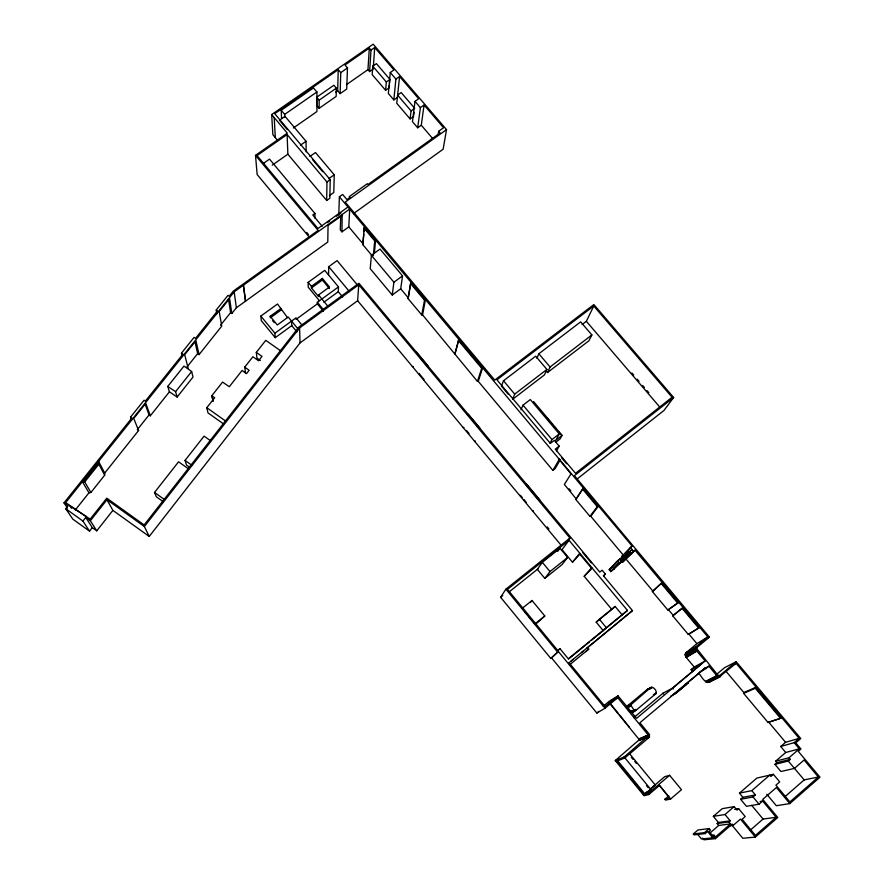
<?xml version="1.0" encoding="UTF-8"?>
<svg xmlns="http://www.w3.org/2000/svg" width="884" height="884" viewBox="0 0 884 884"><rect width="100%" height="100%" fill="white"/><g stroke="black" fill="none" stroke-linecap="round" stroke-linejoin="round"><path stroke-width="1.33" d="M281.576 118.522L281.2 110.29L313.455 87.914L316.914 91.991L316.914 111.561L293.322 128.014M323.411 311.201L317.356 303.864L317.356 302.306L338.484 286.913L324.726 270.371L308.14 282.383L308.207 287.201L319.29 300.593M311.422 286.361L322.373 278.427L329.489 287.002L318.549 294.958L318.538 296.538L311.444 287.963L311.422 286.361L308.14 282.383M319.135 108.301L319.168 100.146L316.682 97.218L333.876 85.251L336.351 88.179L336.152 96.433L319.135 108.301L316.682 105.395L316.682 97.218M650.425 788.882L664.591 776.76L669.608 775.29L681.487 789.71L670.636 798.992L659.508 785.445L648.823 794.539L644.082 795.744L615.264 760.549L624.016 757.091L648.712 735.632L617.739 697.664L613.485 700.216M648.403 689.387L647.011 689.608L627.618 705.775C625.43 709.62 633.662 715.863 635.751 709.366M630.679 704.957L650.779 687.454C653.486 686.249 657.574 691.189 655.906 693.642L636.303 710.029C632.027 711.985 631.784 700.504 627.132 706.736M609.242 702.769L639.298 739.687L615.264 760.549M329.456 288.604L322.351 280.04L322.373 278.427M371.004 50.068L374.694 47.504L373.192 69.074L369.6 71.571L371.004 50.068L369.324 48.112L344.97 64.996L347.489 67.957L346.694 89.074L340.13 93.66L340.76 72.632L338.229 69.67L274.747 113.693L330.207 179.684L329.854 198.226L326.682 200.491L326.958 182.005L287.101 134.556L257.045 155.54L317.964 228.536L347.976 207.022M88.964 492.808L90.908 492.476L104.666 475.205L104.699 473.062L98.909 462.001L82.731 482.244L88.964 492.808L75.295 509.98M104.666 475.205L98.875 464.199L98.909 462.001M328.55 274.968L328.715 266.681L337.091 260.614L357.843 285.51M309.886 156.479L315.489 152.534L334.229 174.8L333.787 192.524L329.423 195.629M340.13 93.66L337.677 90.765L338.229 69.67M603.264 706.25L609.54 701.034L618.049 695.874L636.579 718.338L705.123 660.967L696.636 650.801L695.885 648.027L696.349 646.48L707.819 636.911L634.988 550.179L622.347 562.368L622.601 561.097L621.695 560.014M338.782 214.922L339.379 196.789L342.638 194.469L346.926 199.574L349.92 197.441L349.235 196.635L367.346 183.695L368.02 184.491L440.11 132.931L438.685 131.263L443.591 127.76L424.077 105.03L420.397 107.638L417.69 127.782L412.441 121.649L415.005 101.351L418.684 98.754L399.59 76.499L395.899 79.085L393.844 99.914L397.435 97.384M705.123 660.967L694.249 667.055L686.017 657.177L685.299 654.48L685.741 652.967L696.912 643.651L707.819 636.911M340.782 215.597L340.263 229.851L341.942 231.851L348.815 226.901L349.699 209.077L234.149 291.842L65.659 502.609L90.157 519.162L106.787 498.178L144.147 524.963L298.858 327.091L358.937 283.278L599.794 572.103L602.148 570.202L605.396 574.103L603.617 575.981M342.661 296.925L338.307 291.698L338.484 286.913M341.942 231.851L342.163 214.536M369.6 71.571L367.954 69.659L369.324 48.112M389.634 83.008L389.954 79.45L376.407 63.637L372.772 66.167L372.197 74.61L385.601 90.29L389.192 87.759L389.413 85.383M357.633 300.726L358.76 284.736L299.566 327.953L144.368 526.533L149.219 536.455L300.041 342.915L357.633 300.726L561.196 545.351M372.363 256.006L362.838 244.647L364.296 227.42L375.534 240.802L374.407 252.946M362.838 244.647L363.788 234.304M363.987 231.553L364.296 227.42M385.601 90.29L386.33 81.991L372.772 66.167M371.391 255.354L370.219 268.703L392.242 295.035L400.706 288.814L402.54 275.885L380.032 249.067L371.391 255.354L393.899 282.228L392.242 295.035M373.346 255.697L374.694 240.857L364.042 228.16M374.694 47.504L393.944 69.935L390.264 72.51L388.352 93.494L393.844 99.914M399.59 76.499L396.728 103.284L410.088 118.909L413.679 116.356M410.088 118.909L411.071 110.887L397.568 95.118L401.192 92.566L414.707 108.323M413.856 115.019L414.187 112.334M417.69 127.782L421.281 125.23L424.077 105.03M422.574 314.914L421.767 314.958L408.121 298.67L410.751 282.747L425.348 300.129L422.574 314.914L477.448 381.402L478.255 381.347L552.876 470.376L555.152 468.597L560.246 459.846M408.121 298.67L410.751 282.747M438.044 135.186L438.685 131.263M277.874 140.678L272.869 134.7L271.675 114.566L373.181 44.2L446.531 129.617L443.127 149.23L353.423 213.652M421.767 314.958L424.519 300.184L410.507 283.499M743.621 693.354L755.301 688.282L755.511 687.454L781.257 718.084L768.019 722.449L743.621 693.354L743.831 692.548L755.511 687.454M454.818 354.396L458.697 339.832L482.52 368.208L478.255 381.347M455.05 353.655L458.697 339.832M670.868 696.006L675.674 693.531L688.161 683.056L688.293 682.116M672.724 615.839L682.603 607.894L699.233 627.695L688.282 634.414L672.724 615.839L682.603 607.894M652.381 591.562L661.685 582.976L678.227 602.678L667.851 610.026L652.381 591.562L661.685 582.976M575.816 499.493L582.987 488.554L598.114 506.565L590.766 516.289L589.948 516.344L575.816 499.493L583.363 488.001L339.379 196.789M532.953 511.405L533.185 510.632M540.002 501.316L540.246 500.532L526.422 483.946L525.571 484.012L528.113 487.062M474.741 441.459L474.984 440.696M477.448 381.402L481.692 368.263L458.453 340.594M427.812 366.772L428.066 366.009L416.265 351.854L415.425 351.909M423.745 380.175L423.988 379.424L419.027 373.457M508.3 394.297L501.46 386.164L503.482 380.772L535.693 356.175L546.909 369.424L544.433 374.915L512.565 399.369L514.709 394.12L546.909 369.424M536.942 358.285L538.853 353.766L580.666 321.853L591.86 334.948L588.921 340.771L547.55 372.518L545.848 370.507M521.007 409.789L523.03 405.148L530.301 399.557L559.24 433.911L555.76 440.298L562.08 435.37L533.582 401.524M547.55 372.518L550.069 367.004L591.86 334.948M582.103 324.561L586.357 321.301L593.75 306.008L672.083 397.281L669.685 400.529M550.025 443.216L551.97 439.58L559.24 433.911M562.08 435.37L560.169 438.84L556.047 442.055M556.533 450.851L559.174 446.122L554.334 440.365L550.4 443.425L496.941 379.811L593.75 306.008M552.876 470.376L559.517 458.895M688.293 682.923L685.034 684.581M616.004 761.444L624.767 758.019L649.442 737.123L649.464 734.372L639.883 722.725L705.366 667.84L705.996 668.591L708.88 666.182L717.046 675.951L719.388 676.835L736.085 663.309L799.158 738.35L794.163 742.659L780.705 746.494L785.721 752.483L799.335 748.825L794.163 742.659M617.739 697.664L605.01 708.239L558.345 651.486L550.831 658.469L500.598 597.275L505.891 589.175L569.959 538.058L358.76 284.736M542.345 562.323L537.339 569.362L544.82 578.401L562.069 564.578L567.627 557.45L559.981 548.257L542.345 562.323L550.003 571.572L544.82 578.401M557.671 551.395L559.981 548.257M446.531 129.617L345.213 202.105L494.753 380.109L593.871 304.56L673.63 397.469L664.006 410.441L577.02 479.073M568.412 540.146L569.959 538.058M622.226 614.966L615.109 606.424L599.363 619.264L606.479 627.85L627.485 610.435L569.009 540.268L562.025 549.638L572.5 562.224L580.401 553.539M589.948 516.344L597.275 506.631L598.114 506.565M530.411 602.556L532.013 600.479L544.798 615.993L535.439 624.424M189.795 467.393L186.524 465.072L185.054 460.409L204.071 436.143L210.657 440.818M245.487 372.739L244.702 367.147L252.868 356.76L258.57 360.76L262.007 356.374L256.305 352.384L265.764 340.351L280.913 350.97M162.988 501.515L156.346 496.775L154.523 492.454L178.568 461.802L188.601 468.94M212.989 401.027L211.828 395.712L222.569 382.076L229.31 386.717L242.105 370.451L246.503 373.667L249.155 370.286L244.702 367.147M223.519 423.889L208.005 412.916L206.79 407.723L214.668 397.712L211.828 395.712M89.516 531.151L92.29 527.638L85.781 517.46L82.919 521.063L89.516 531.151L72.82 519.14L65.736 508.709L68.079 505.781L64.002 502.852L131.871 417.977L130.6 417.071L144.081 400.22L145.352 401.126L182.922 354.152L181.474 353.136L194.082 337.368L195.53 338.384L217.497 310.914L216.237 310.03L227.973 295.367L229.232 296.239L233.343 291.09L318.141 230.404L255.509 155.341L287.3 133.164L271.675 114.566M96.743 530.842L112.887 510.388L106.997 499.736L90.356 520.742L96.743 530.842L92.29 527.638M177.143 397.038L193.01 377.059L191.64 371.501L183.971 366.087L167.772 386.396L169.419 391.822L177.143 397.038L175.584 391.678L167.772 386.396M186.734 367.324L197.651 353.611L195.055 342.152M144.987 403.679L149.053 414.939L137.329 429.646L138.578 430.53L104.699 473.062M220.503 325.29L230.602 312.616L228.525 299.002M149.053 414.939L150.302 415.812L169.419 391.822M197.651 353.611L199.066 354.606L221.729 326.152L219.21 311.499L229.575 298.516L231.829 313.477L236.393 307.743L327.776 242.05L328.063 225.475L342.594 215.055M175.584 391.678L191.64 371.501M82.731 482.244L84.72 481.913L98.875 464.199M572.5 562.224L579.418 553.66L591.44 568.103L584.202 576.291L611.794 609.452L596.203 622.159L603.242 630.646L591.683 640.093M592.147 568.114L584.202 576.291M626.723 555.914L613.927 569.174L610.623 571.55L609.297 569.605L617.629 560.799L620.69 558.323L620.292 559.439L631.994 549.494L627.64 554.047M583.363 488.001L632.093 546.014L621.64 556.622L623.386 555.207L590.766 516.289M609.264 569.926L617.629 560.799M625.132 553.362L632.093 546.014M620.69 558.323L609.297 569.605M622.568 558.765L629.485 551.528M610.623 571.55L619.176 562.655L610.943 571.583M620.811 560.058L621.22 560.544L630.568 552.82L631.032 553.373M621.22 560.544L630.568 552.82M622.347 562.368L634.988 550.179M558.014 650.514L559.97 648.668L568.313 658.812L627.485 610.435M550.831 658.469L558.345 651.486M596.203 622.159L599.363 619.264M611.794 609.452L615.109 606.424M776.881 762.715L775.622 761.212L788.97 757.798L790.263 759.334L776.881 762.715L774.959 764.373L780.926 771.511L794.451 768.395L804.097 760.008L818.374 777.025L789.876 801.921L775.909 785.158L779.688 781.876L773.378 774.307L756.87 778.064L739.444 793.136L742.903 797.302L755.389 794.915L751.82 790.627L739.444 793.136M766.804 794.263L776.34 805.722L789.799 803.589L819.998 777.202L798.274 751.323L800.948 749.002L795.777 742.847L800.76 738.538L736.184 661.707L724.46 667.763L716.04 674.846M760.118 801.49L762.66 801.048L776.163 817.291L755.444 835.402L742.096 819.258L745.201 816.562L738.704 808.716L734.692 809.379M731.753 824.894L742.803 838.275L755.356 837.082L777.787 817.468L762.748 799.368L776.395 787.511L789.799 803.589M784.649 796.937L804.175 779.898L818.374 777.025M749.952 830.474L763.058 819.037L776.163 817.291M728.913 821.921L730.538 823.888L718.703 825.457L717.134 823.545L728.913 821.921L730.195 820.816L725.002 814.529L713.344 816.352L718.383 822.463L730.195 820.816M730.538 823.888L715.499 836.96L714.029 835.181L712.924 836.142L709.034 831.402L710.504 830.12L709.2 828.551L697.962 829.977L693.354 833.966L694.095 834.883L705.233 833.59L707.631 831.512L712.824 837.833L713.929 836.872L715.399 838.651L732.184 824.076L733.245 825.358L740.461 819.081L755.356 837.082M742.903 797.302L740.615 799.291L746.439 806.319L759.036 804.197L762.66 801.048M603.242 630.646L605.673 628.546M775.622 761.212L785.721 752.483M713.344 816.352L722.239 808.672L734.14 806.606L737.057 810.142L738.704 808.716M788.97 757.798L799.335 748.825M751.82 790.627L769.721 775.135L770.848 776.495L773.378 774.307M725.002 814.529L734.14 806.606M693.354 833.966L704.471 832.651L709.2 828.551M774.959 764.373L788.296 761.047L790.263 759.334M717.134 823.545L718.383 822.463M709.918 833.082L718.703 825.457M740.615 799.291L753.035 796.959L755.389 794.915M780.705 746.494L785.567 742.306L799.158 738.35M670.636 798.992L665.586 800.13L664.845 799.235L668.79 795.865M647.397 791.456L643.375 794.882L648.071 793.622L669.608 775.29M624.237 757.058L650.911 789.578L645.254 794.396L617.717 760.781M605.396 574.103L603.407 575.705L632.502 610.601L586.578 648.458M585.672 651.663L588.733 649.088L587.495 647.596M736.184 661.707L719.963 675.354L717.863 675.188L697.078 649.077L697.277 647.221L709.421 637.099L574.412 475.658L673.63 397.469M711.366 680.26C706.504 686.99 701.299 675.973 698.758 673.155M633.784 717.642L662.978 693.222L672.481 688.128L701.332 663.983L691.1 669.696L692.702 671.608M691.1 669.696L694.249 667.055M629.154 726.968L619.695 715.112M685.487 684.26L685.918 684.78L676.868 692.36L673.63 694.039M551.55 657.873L596.855 713.056L598.921 711.344M618.049 695.874L605.131 706.603L568.953 662.602M569.373 665.022L588.733 649.088M568.589 658.989L589.584 641.817M568.953 662.779L632.502 610.601M571.208 661.033L573.252 659.365M581.407 652.69L583.44 651.022M559.97 648.668L557.738 650.48L507.493 589.363L569.009 540.268M617.783 560.986L619.176 562.655M620.999 558.699L629.64 551.715M621.772 559.285L626.502 555.351M617.982 564.025L622.391 560.357L621.927 559.804M622.601 561.097L613.485 568.633L613.927 569.174M544.798 615.993L534.975 623.916L533.273 621.839M522.19 608.369L532.013 600.479M550.003 571.572L567.627 557.45M500.598 597.275L502.753 595.551M508.565 592.346L538.179 568.688M672.083 397.281L575.539 473.338L555.251 449.194L559.174 446.122M667.851 610.026L678.227 602.678M501.46 386.164L502.289 385.523M393.899 282.228L402.54 275.885M291.554 321.091L291.764 325.621L275.244 337.666L274.902 333.213L296.018 317.842L302.096 325.235M296.074 319.367L317.356 303.864M323.82 302.251L338.307 291.698M275.244 337.666L261.299 320.649L260.846 316.074L277.51 304.008L287.521 317.61M281.2 309.93L270.316 317.831L270.184 316.295L281.101 308.383M311.444 287.963L322.351 280.04M327.456 222.613L329.699 221.011M336.406 216.204L340.87 213M263.244 163.507L269.51 159.12L314.914 213.464L312.77 215L322.185 226.271M411.071 110.887L413.8 108.964M328.627 178.778L334.229 174.8M326.958 182.005L330.207 179.684M386.33 81.991L389.954 79.45M300.416 145.208L306.019 141.274L285.035 116.345L279.432 120.235L287.3 129.594M272.25 165.175L287.886 154.203L287.101 134.556M319.168 100.146L336.351 88.179M335.677 92.146L337.677 90.765M346.495 84.621L367.954 69.659M340.76 72.632L347.489 67.957M284.77 117.13L284.659 114.401L316.914 91.991M688.282 634.414L699.233 627.695M706.128 639.121L709.421 637.099M685.741 652.967L696.349 646.48M685.575 653.32L696.172 646.845M685.443 653.696L696.039 647.232M685.343 654.083L695.94 647.629M685.299 654.48L695.885 648.027M685.277 654.878L695.874 648.447M685.31 655.287L695.907 648.856M685.376 655.685L695.973 649.265M685.476 656.072L696.084 649.674M685.619 656.458L696.227 650.071M685.807 656.823L696.415 650.447M686.017 657.177L696.636 650.801M686.271 657.508L696.89 651.143M596.855 713.056L605.01 708.239M647.011 689.608L651.442 687.155M647.85 689.299L650.679 687.675M648.038 689.299L650.867 687.686M648.215 689.332L651.232 687.774M649.508 688.934L651.398 687.851M649.674 689.034L652.502 687.421M627.485 705.907L631.165 703.797M627.275 706.206L630.756 704.404M627.154 706.548L630.701 704.581M627.154 707.112L630.701 705.145M627.198 707.288L630.745 705.333M627.264 707.465L630.811 705.509M627.353 707.631L630.9 705.686M627.463 707.786L631.021 705.841M654.458 693.907L656.315 693.045M653.375 694.78L656.149 693.376M653.994 694.68L656.038 693.52M705.366 667.84L674.835 693.266L675.674 693.531M703.388 669.155L708.88 666.182M699.94 671.862L705.996 668.591M630.701 711.708L634.281 709.797M630.822 711.841L634.414 709.94M630.977 711.963L634.568 710.062M631.132 712.062L634.9 710.239M631.485 712.206L635.077 710.294M631.662 712.239L635.264 710.327M631.85 712.239L635.64 710.327M632.215 712.184L636.303 710.029M685.089 684.404L688.371 682.757M683.708 685.94L685.918 684.78M733.742 664.514L736.085 663.309M705.598 681.354L716.814 675.663M705.83 681.63L717.046 675.951M706.095 681.884L717.322 676.216M706.393 682.105L717.62 676.437M706.703 682.271L717.952 676.614M707.045 682.404L718.305 676.746M707.399 682.481L718.659 676.824M707.752 682.514L720.692 676.271M709.09 682.15L720.405 676.481M708.78 682.315L720.084 676.647M638.999 738.925L648.403 734.847M639.099 739.057L648.58 735.134M639.242 739.356L648.646 735.289M639.276 739.521L648.69 735.466M639.298 739.687L648.712 735.797M639.276 740.019L648.646 736.129M639.165 740.328L648.491 736.427M638.988 740.593L648.392 736.56M647.088 738.129L649.442 737.123M768.019 722.449L781.257 718.084M654.414 785.412L655.387 785.147L644.303 794.639L616.855 761.113M654.447 785.456L655.42 785.191L629.684 753.842M659.508 785.445L669.63 798.141L664.845 799.235M649.95 789.832L650.911 789.578M729.267 825.866L733.245 825.358M711.498 835.457L714.029 835.181M712.824 837.833L701.465 839.004L697.266 833.888M715.399 838.651L703.962 839.8L702.537 838.076M519.648 495.427L520.477 495.36L522.168 497.405M463.094 427.469L463.923 427.403M412.408 366.551L413.226 366.495M481.692 368.263L482.52 368.208M424.519 300.184L425.348 300.129M374.694 240.857L375.534 240.802M70.09 506.068L85.914 516.4L85.582 515.88M230.602 312.616L231.829 313.477M260.349 360.495L256.968 358.119L256.305 352.384M206.79 407.723L225.84 421.193M185.054 460.409L191.662 465.117M154.523 492.454L164.601 499.648M106.997 499.736L144.368 526.533M112.887 510.388L149.219 536.455M85.781 517.46L90.356 520.742M65.736 508.709L82.919 521.063M390.264 72.51L395.899 79.085M415.005 101.351L420.397 107.638M421.281 125.23L432.508 138.335M631.927 372.971L633.706 375.059M637.265 379.214L639.055 381.302M642.613 385.468L644.403 387.546M647.077 390.673L648.856 392.75M586.357 321.301L659.818 407.126M538.853 353.766L550.069 367.004M547.273 418.364L552.489 424.563M554.235 426.629L555.97 428.685M558.577 431.79L561.196 434.884M281.2 110.29L284.659 114.401M503.482 380.772L514.709 394.12M523.03 405.148L551.97 439.58M312.45 159.518L322.66 171.684M561.517 457.658L566.655 463.768M755.301 688.282L780.406 718.162M582.755 489.338L597.275 506.631M661.453 583.794L677.376 602.744M682.382 608.711L698.382 627.773M630.292 547.472L633.552 551.34M628.911 552.467L629.839 553.572M726.14 671.442L743.831 692.548M768.848 722.372L785.567 742.306M569.119 488.808L570.887 490.918M287.886 154.203L326.682 200.491M348.815 226.901L363.092 243.929M400.706 288.814L408.364 297.941M626.192 559.252L652.602 590.766M668.68 609.96L672.945 615.043M689.111 634.336L696.912 643.651M788.296 761.047L804.175 779.898M480.443 428.806L468.321 414.276L467.481 414.342L469.172 416.375M418.729 355.876L426.983 365.777M472.564 420.441L475.106 423.491M476.796 425.524L480.189 429.591M529.814 489.106L537.461 498.267M582.81 552.655L591.396 562.964M306.715 232.448L308.461 234.547M309.267 237.133L257.145 174.524L255.509 155.341M547.185 526.853L548.92 528.93M466.476 430.475L469.028 433.536M523.869 499.438L526.411 502.488M328.715 266.681L349.467 291.632M672.481 688.128L673.232 689.023M753.035 796.959L759.036 804.197M662.978 693.222L663.707 694.095M751.709 805.357L763.058 819.037M318.549 294.958L328.03 306.405M317.356 302.306L323.433 309.654M610.28 703.664L617.982 713.023M298.56 329.599L288.228 317.047L277.311 324.981L270.184 316.295M291.764 325.621L296.969 331.964M524.753 611.474L526.455 613.551M529.008 616.656L530.72 618.734M505.891 589.175L557.605 652.094M704.471 832.651L705.233 833.59M631.364 757.323L633.066 759.4M634.778 761.478L636.48 763.566M272.681 320.715L274.261 322.638M559.174 459.481L570.987 473.901L564.368 484.443L576.048 498.72M624.016 757.091L624.767 758.019M646.491 785.622L648.204 787.71M260.846 316.074L274.902 333.213M648.071 793.622L648.823 794.539M64.002 502.852L67.571 508.145M69.725 505.537L71.56 508.289M84.72 481.913L90.908 492.476M130.6 417.071L131.628 419.635M138.578 430.53L133.749 418.408L145.805 403.325L150.302 415.812M181.474 353.136L182.148 355.755M188.137 368.319L184.701 354.672L195.917 340.627L199.066 354.606M211.983 395.822L213.132 401.137M216.237 310.03L216.923 313.897M234.149 291.842L236.393 307.743M274.206 117.583L275.322 137.628M299.566 327.953L300.041 342.915M306.019 141.274L306.173 151.849M314.914 213.464L314.936 218.182M245.531 301.256L243.42 285.189L245.531 301.256"/></g></svg>
